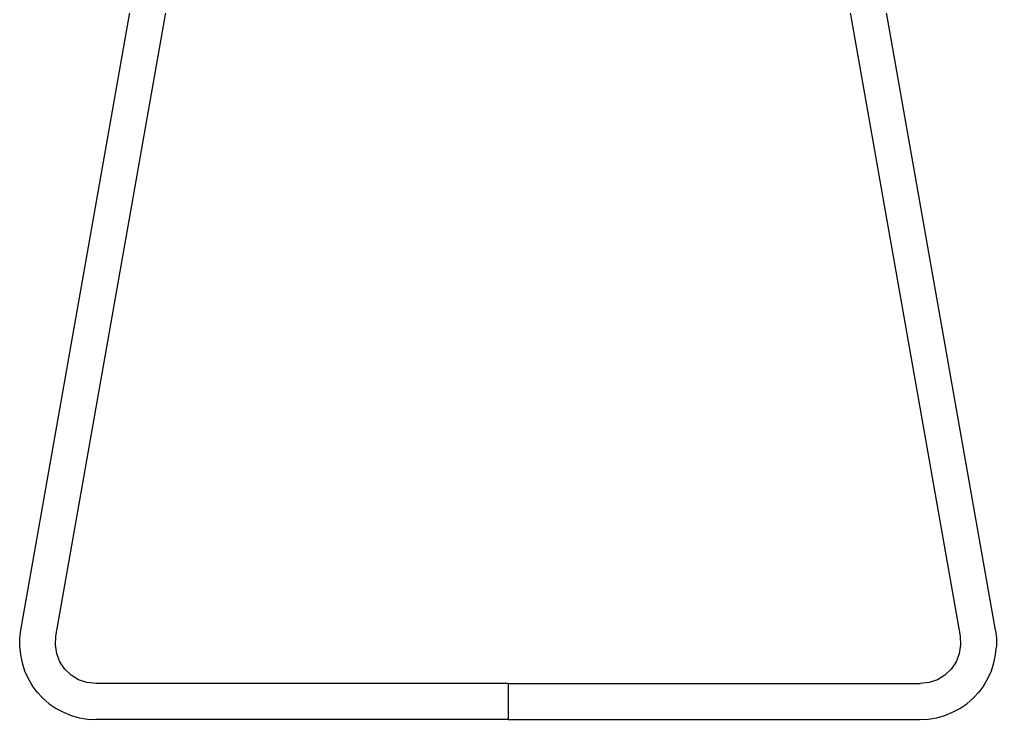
# Model space of a CAD drawing. Header units: millimetres. Extents: x -2916 to 2490, y 92 to 4100.
# Drawn here: x -1881 to -1663.2, y 1401.2 to 1557.3 of the extents above; entities that cross this region are included whole.
import ezdxf

# ---------------------------------------------------------------- set-up
doc = ezdxf.new("R2010")
doc.units = ezdxf.units.MM

msp = doc.modelspace()

# ---------------------------------------------------------------- linework, layer by layer
for p, q in [((-1831.91, 1698.18), (-1880.76, 1421.12)), ((-1663.4, 1421.12), (-1712.25, 1698.18)), ((-1872.88, 1419.73), (-1830.9, 1657.85)), ((-1713.27, 1657.85), (-1671.28, 1419.73)), ((-1880.76, 1421.12), (-1880.99, 1419.29)), ((-1663.4, 1421.12), (-1663.18, 1419.28)), ((-1880.99, 1419.29), (-1881.01, 1417.43)), ((-1873.01, 1417.78), (-1872.88, 1419.73)), ((-1671.28, 1419.73), (-1671.15, 1417.78)), ((-1663.18, 1419.28), (-1663.16, 1417.43)), ((-1881.01, 1417.43), (-1880.82, 1415.59)), ((-1872.72, 1415.84), (-1873.01, 1417.78)), ((-1671.15, 1417.78), (-1671.45, 1415.84)), ((-1663.34, 1415.59), (-1663.16, 1417.43)), ((-1880.82, 1415.59), (-1880.44, 1413.77)), ((-1872, 1414.02), (-1872.72, 1415.84)), ((-1870.92, 1412.39), (-1872, 1414.02)), ((-1672.16, 1414.02), (-1673.25, 1412.39)), ((-1671.45, 1415.84), (-1672.16, 1414.02)), ((-1663.72, 1413.77), (-1663.34, 1415.59)), ((-1880.44, 1413.77), (-1879.87, 1412.01)), ((-1879.87, 1412.01), (-1879.1, 1410.32)), ((-1869.5, 1411.03), (-1870.92, 1412.39)), ((-1673.25, 1412.39), (-1674.66, 1411.03)), ((-1665.06, 1410.32), (-1664.3, 1412.01)), ((-1664.3, 1412.01), (-1663.72, 1413.77)), ((-1879.1, 1410.32), (-1878.16, 1408.73)), ((-1867.83, 1410.02), (-1869.5, 1411.03)), ((-1865.97, 1409.39), (-1867.83, 1410.02)), ((-1676.34, 1410.02), (-1678.19, 1409.39)), ((-1674.66, 1411.03), (-1676.34, 1410.02)), ((-1666.01, 1408.73), (-1665.06, 1410.32)), ((-1877.04, 1407.24), (-1878.16, 1408.73)), ((-1864.02, 1409.17), (-1865.97, 1409.39)), ((-1772.08, 1409.17), (-1864.02, 1409.17)), ((-1772.08, 1409.17), (-1772.08, 1401.17)), ((-1772.08, 1409.17), (-1680.14, 1409.17)), ((-1678.19, 1409.39), (-1680.14, 1409.17)), ((-1666.01, 1408.73), (-1667.12, 1407.24)), ((-1875.78, 1405.89), (-1877.04, 1407.24)), ((-1875.78, 1405.89), (-1874.37, 1404.68)), ((-1668.39, 1405.89), (-1669.79, 1404.68)), ((-1667.12, 1407.24), (-1668.39, 1405.89)), ((-1874.37, 1404.68), (-1872.84, 1403.64)), ((-1872.84, 1403.64), (-1871.21, 1402.77)), ((-1672.96, 1402.77), (-1671.32, 1403.64)), ((-1671.32, 1403.64), (-1669.79, 1404.68)), ((-1871.21, 1402.77), (-1869.49, 1402.07)), ((-1869.49, 1402.07), (-1867.7, 1401.57)), ((-1867.7, 1401.57), (-1865.87, 1401.27)), ((-1865.87, 1401.27), (-1864.02, 1401.17)), ((-1772.08, 1401.17), (-1864.02, 1401.17)), ((-1772.08, 1401.17), (-1680.14, 1401.17)), ((-1680.14, 1401.17), (-1678.29, 1401.27)), ((-1678.29, 1401.27), (-1676.46, 1401.57)), ((-1676.46, 1401.57), (-1674.68, 1402.07)), ((-1674.68, 1402.07), (-1672.96, 1402.77))]:
    msp.add_line(p, q)

doc.saveas('drawing.dxf')
